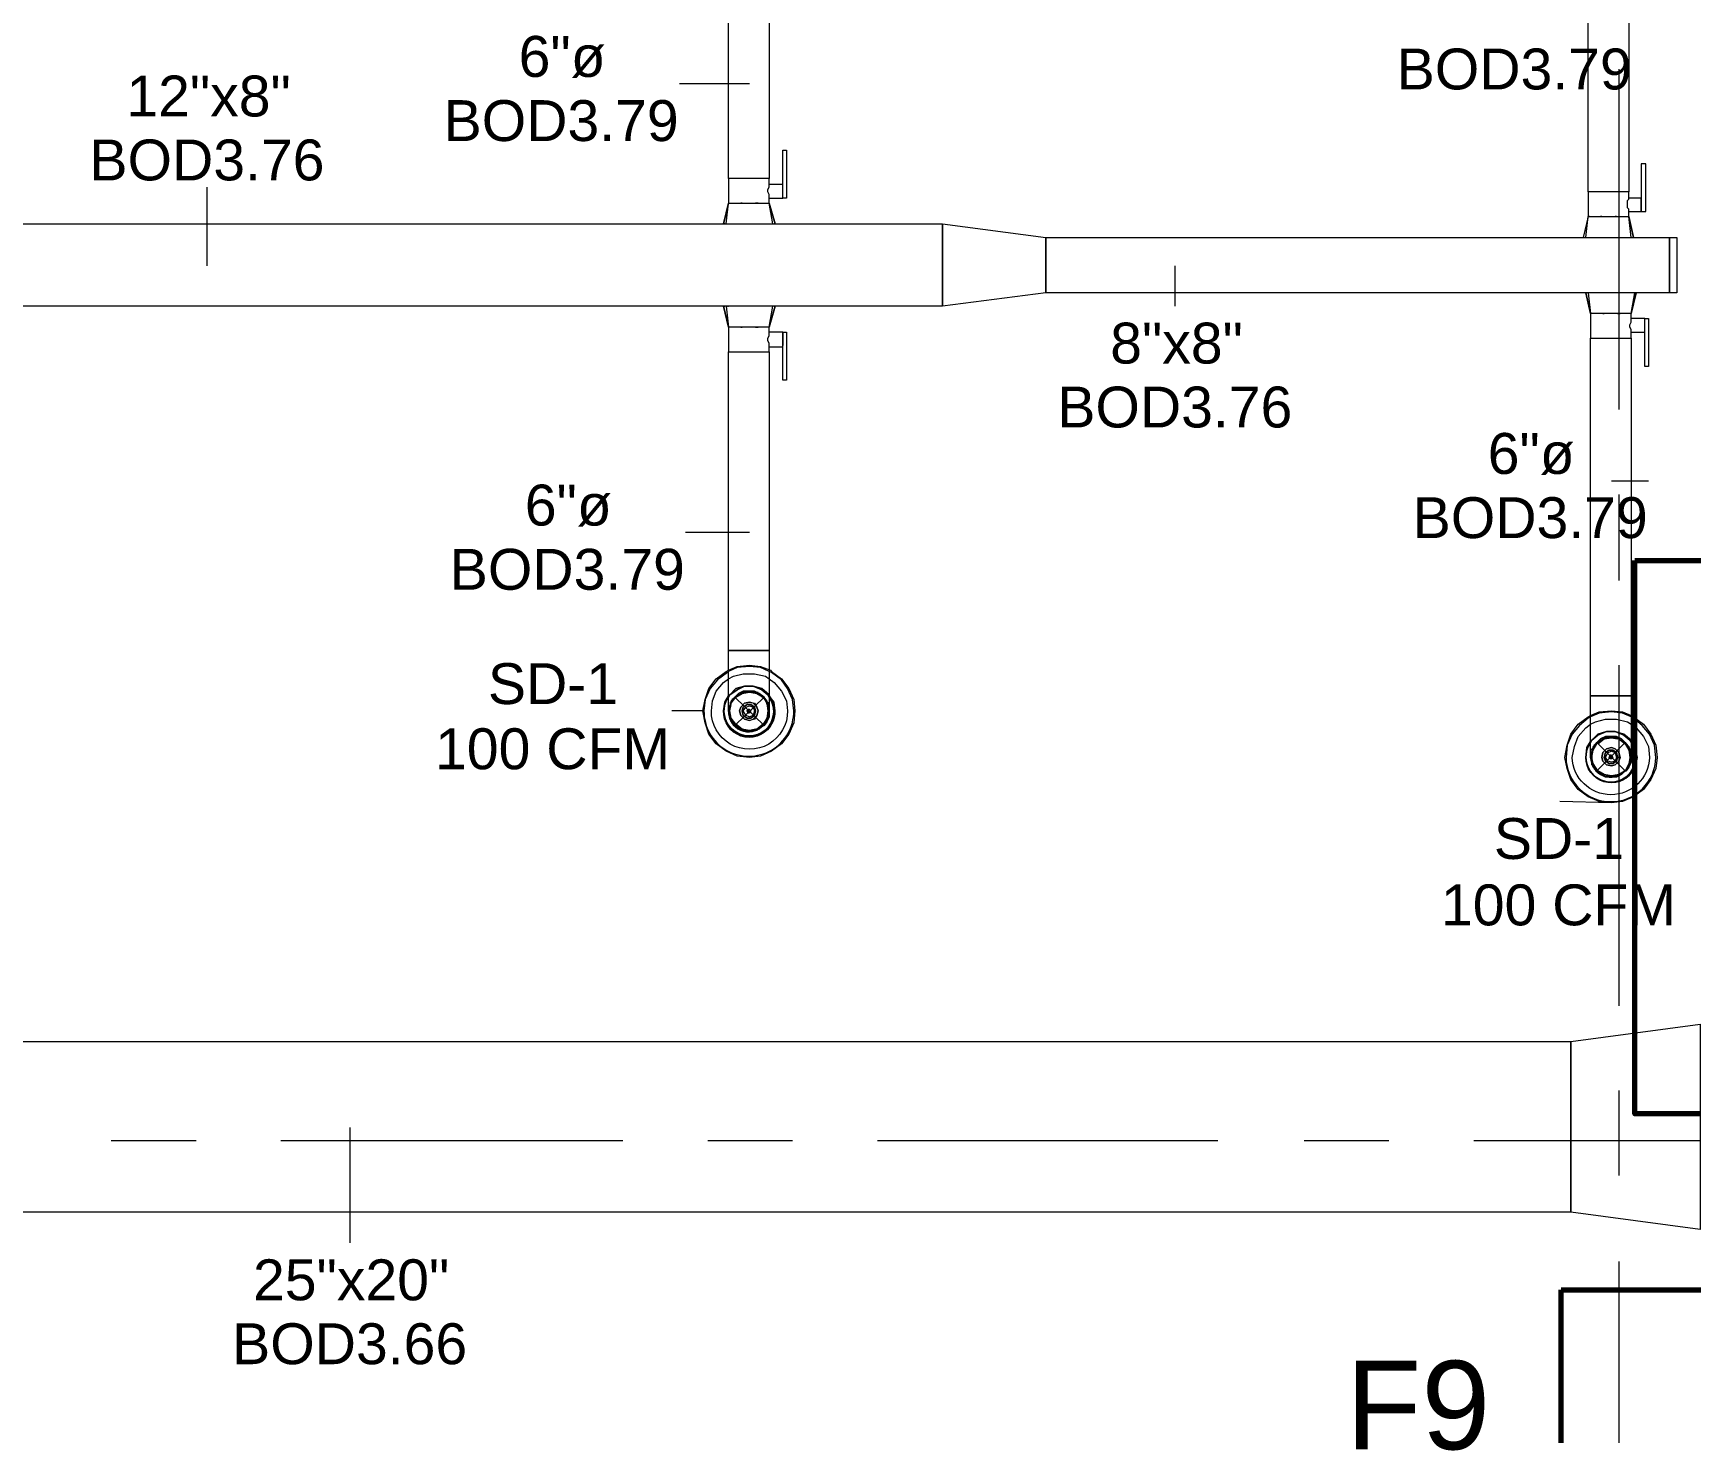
# Model space of a CAD drawing. Header units: metres. Extents: x 29 to 268, y -7 to 151.
# Drawn here: x 68.4 to 74.57, y 14.52 to 19.74 of the extents above; entities that cross this region are included whole.
import ezdxf

# ---------------------------------------------------------------- set-up
doc = ezdxf.new("R2010")
doc.units = ezdxf.units.M
doc.layers.add('HVAC - Ductos', color=5, linetype='Continuous', lineweight=50)
doc.layers.add('PDF2_Geometry', color=7, linetype='Continuous', true_color=0xaaaaaa)
doc.layers.add('PDF2_Text', color=7, linetype='Continuous')
doc.styles.add('PDF Arial-BoldMT-Identity-H', font='arial.ttf')
doc.styles.add('PDF Helvetica', font='')
doc.styles.get('PDF Helvetica').set_extended_font_data('Helvetica')

msp = doc.modelspace()

# ---------------------------------------------------------------- linework, layer by layer
at = {"layer": 'HVAC - Ductos', "lineweight": 0}
for points in [[(71.1397, 20.4603), (71.1397, 19.1953), (71.1306, 19.1953), (71.1214, 19.1953), (71.103, 19.1953), (71.0847, 19.1953), (71.0664, 19.1953), (71.0434, 19.1953), (71.0252, 19.1953), (71.0114, 19.1953), (70.9976, 19.1953), (70.993, 19.1953), (70.9884, 19.1953), (70.9884, 20.4603)], [(74.3435, 20.4603), (74.3435, 19.1449), (74.3343, 19.1449), (74.3206, 19.1449), (74.3068, 19.1449), (74.2885, 19.1449), (74.2655, 19.1449), (74.2472, 19.1449), (74.2289, 19.1449), (74.2152, 19.1449), (74.2014, 19.1449), (74.1922, 19.1449), (74.1922, 20.4603)], [(71.0664, 19.5482), (70.8052, 19.5482)], [(70.9793, 19.0257), (70.9884, 19.1036), (70.993, 19.1036), (70.9976, 19.1036), (71.0114, 19.1036), (71.0252, 19.1036), (71.0434, 19.1036), (71.0664, 19.1036), (71.0847, 19.1036), (71.103, 19.1036), (71.1214, 19.1036), (71.1306, 19.1036), (71.1351, 19.1036), (71.1397, 19.1036), (71.1397, 19.1219), (71.1902, 19.1219), (71.1902, 19.3007), (71.2039, 19.3007), (71.2039, 19.1219), (71.1902, 19.1219)], [(74.1922, 19.0532), (74.1968, 19.0532), (74.2014, 19.0532), (74.2152, 19.0532), (74.2289, 19.0532), (74.2472, 19.0532), (74.2655, 19.0532), (74.2885, 19.0532), (74.3068, 19.0532), (74.3206, 19.0532), (74.3343, 19.0532), (74.3389, 19.0532), (74.3435, 19.0532), (74.3435, 19.0715), (74.3893, 19.0715), (74.4077, 19.0715), (74.4077, 19.2503), (74.3893, 19.2503), (74.3893, 19.0715), (74.3893, 19.0761), (74.3893, 19.0807), (74.3893, 19.0853), (74.3893, 19.0899), (74.3893, 19.099), (74.3893, 19.1036), (74.3893, 19.1128), (74.3893, 19.1174), (74.3893, 19.1219), (74.3435, 19.1219), (74.3435, 19.1449), (74.3343, 19.1449), (74.3206, 19.1449), (74.3068, 19.1449), (74.2885, 19.1449), (74.2655, 19.1449), (74.2472, 19.1449), (74.2289, 19.1449), (74.2152, 19.1449), (74.2014, 19.1449), (74.1922, 19.1449), (74.1922, 19.0532), (74.1968, 19.0532), (74.1922, 19.0532), (74.1739, 18.9753)], [(69.0451, 18.8699), (69.0451, 19.1632)], [(71.1902, 19.1265), (71.1902, 19.1311), (71.1902, 19.1357), (71.1902, 19.1403), (71.1902, 19.1494), (71.1902, 19.154), (71.1902, 19.1632), (71.1902, 19.1678), (71.1902, 19.1724), (71.1397, 19.1724), (71.1397, 19.1953), (71.1306, 19.1953), (71.1214, 19.1953), (71.103, 19.1953), (71.0847, 19.1953), (71.0664, 19.1953), (71.0434, 19.1953), (71.0252, 19.1953), (71.0114, 19.1953), (70.9976, 19.1953), (70.993, 19.1953), (70.9884, 19.1953), (70.9884, 19.1036)], [(71.1397, 19.1219), (71.1397, 19.1265), (71.1397, 19.1311), (71.1397, 19.1357), (71.1351, 19.1449), (71.1351, 19.154), (71.1397, 19.1632), (71.1397, 19.1678), (71.1397, 19.1724)], [(70.9701, 19.0257), (70.9884, 19.1036), (70.9701, 19.0257)], [(70.993, 19.1036), (70.993, 19.1036)], [(70.993, 19.1036), (70.993, 19.1036)], [(71.1397, 19.0257), (71.1489, 19.0257), (71.1534, 19.0257), (71.158, 19.0257), (71.1626, 19.0257), (71.1397, 19.1036), (71.1626, 19.0257), (71.158, 19.0257)], [(71.1534, 19.0257), (71.1397, 19.1036)], [(74.3435, 19.0715), (74.3435, 19.0761), (74.3435, 19.0807), (74.3389, 19.0853), (74.3389, 19.0945), (74.3389, 19.1036), (74.3389, 19.1128), (74.3435, 19.1174), (74.3435, 19.1219)], [(74.1831, 18.9753), (74.1922, 19.0532), (74.1739, 18.9753), (74.1785, 18.9753), (74.1831, 18.9753), (74.1922, 18.9753)], [(74.3618, 18.9753), (74.3435, 19.0532), (74.3618, 18.9753)], [(74.3527, 18.9753), (74.3435, 19.0532)], [(70.9747, 19.0257), (70.9701, 19.0257), (70.9747, 19.0257), (70.9793, 19.0257), (70.9884, 19.0257)], [(70.993, 19.0257), (71.0114, 19.0257), (71.016, 19.0257), (71.0206, 19.0257), (71.0297, 19.0257), (71.0434, 19.0257), (71.048, 19.0257)], [(71.0526, 19.0257), (71.0756, 19.0257), (71.0802, 19.0257), (71.0847, 19.0257), (71.0984, 19.0257), (71.1076, 19.0257), (71.1122, 19.0257), (71.1214, 19.0257), (71.1351, 19.0257)], [(71.786, 19.0257), (72.171, 18.9753)], [(71.786, 18.7186), (71.786, 19.0257)], [(72.171, 18.9753), (72.171, 18.7691)], [(74.1739, 18.9753), (74.1739, 18.9753)], [(74.1877, 18.9753), (74.1877, 18.9753)], [(74.1968, 18.9753), (74.2152, 18.9753)], [(74.2198, 18.9753), (74.2244, 18.9753), (74.2335, 18.9753), (74.2472, 18.9753), (74.2518, 18.9753), (74.2564, 18.9753), (74.2793, 18.9753), (74.2839, 18.9753), (74.2885, 18.9753), (74.3022, 18.9753), (74.3114, 18.9753), (74.316, 18.9753), (74.3206, 18.9753), (74.3389, 18.9753)], [(74.3435, 18.9753), (74.3527, 18.9753), (74.3572, 18.9753), (74.3618, 18.9753)], [(74.3618, 18.9753), (74.3618, 18.9753)], [(72.6522, 18.8699), (72.6522, 18.7186)], [(72.171, 18.7691), (71.786, 18.7186)], [(74.4031, 18.6728), (74.4168, 18.6728), (74.4168, 18.4941), (74.4031, 18.4941), (74.4031, 18.6728), (74.3527, 18.6728), (74.3527, 18.6911), (74.3481, 18.6911), (74.3435, 18.6911), (74.3298, 18.6911), (74.316, 18.6911), (74.2977, 18.6911), (74.2793, 18.6911), (74.2564, 18.6911), (74.2381, 18.6911), (74.2244, 18.6911), (74.2106, 18.6911), (74.206, 18.6911), (74.2014, 18.6911), (74.1831, 18.7691)], [(74.2014, 18.7691), (74.1922, 18.7691), (74.1877, 18.7691), (74.1831, 18.7691), (74.2014, 18.6911)], [(74.1831, 18.7691), (74.1831, 18.7691)], [(74.1922, 18.7691), (74.2014, 18.6911), (74.2014, 18.5994), (74.206, 18.5994), (74.2106, 18.5994), (74.2244, 18.5994), (74.2381, 18.5994), (74.2564, 18.5994), (74.2793, 18.5994), (74.2977, 18.5994), (74.316, 18.5994), (74.3298, 18.5994), (74.3435, 18.5994), (74.3527, 18.5994), (74.3527, 17.2657), (74.3435, 17.2657), (74.3298, 17.2657), (74.316, 17.2657), (74.2977, 17.2657), (74.2793, 17.2657), (74.2564, 17.2657), (74.2381, 17.2657), (74.2244, 17.2657), (74.2106, 17.2657), (74.206, 17.2657), (74.2014, 17.2657), (74.206, 17.2657), (74.2106, 17.2657), (74.2244, 17.2657), (74.2381, 17.2657), (74.2564, 17.2657), (74.2793, 17.2657), (74.2977, 17.2657), (74.316, 17.2657), (74.3298, 17.2657), (74.3435, 17.2657), (74.3527, 17.2657), (74.3527, 17.2336), (74.3527, 17.1786), (74.3527, 17.1327), (74.3527, 17.0915), (74.3527, 17.064), (74.3527, 17.0457), (74.3527, 17.0365), (74.3527, 17.0457), (74.3527, 17.0365), (74.3527, 17.0182), (74.3435, 16.9999), (74.3343, 16.9861), (74.3435, 16.9999), (74.3527, 17.0182), (74.3527, 17.0365)], [(74.3481, 18.7691), (74.3298, 18.7691), (74.3252, 18.7691), (74.3206, 18.7691), (74.3114, 18.7691), (74.2977, 18.7691), (74.2931, 18.7691), (74.2885, 18.7691), (74.2655, 18.7691), (74.261, 18.7691), (74.2564, 18.7691), (74.2427, 18.7691), (74.2335, 18.7691), (74.2289, 18.7691), (74.2244, 18.7691), (74.206, 18.7691)], [(74.371, 18.7691), (74.3664, 18.7691), (74.3618, 18.7691), (74.3527, 18.7691)], [(74.371, 18.7691), (74.3527, 18.6911), (74.371, 18.7691)], [(74.3527, 18.6911), (74.3664, 18.7691)], [(74.371, 18.7691), (74.371, 18.7691)], [(70.9701, 18.7186), (70.9884, 18.6407), (70.9701, 18.7186)], [(70.9839, 18.7186), (70.9884, 18.7186), (70.9793, 18.7186), (70.9884, 18.6407)], [(71.158, 18.7186), (71.1626, 18.7186), (71.1397, 18.6407), (71.1351, 18.6407), (71.1306, 18.6407), (71.1214, 18.6407), (71.103, 18.6407), (71.0847, 18.6407), (71.0664, 18.6407), (71.0434, 18.6407), (71.0252, 18.6407), (71.0114, 18.6407), (70.9976, 18.6407), (70.993, 18.6407), (70.9884, 18.6407), (70.9884, 18.549), (70.993, 18.549), (70.9976, 18.549), (71.0114, 18.549), (71.0252, 18.549), (71.0434, 18.549), (71.0664, 18.549), (71.0847, 18.549), (71.103, 18.549), (71.1214, 18.549), (71.1306, 18.549), (71.1397, 18.549), (71.1397, 17.4353), (71.1306, 17.4353), (71.1214, 17.4353), (71.103, 17.4353), (71.0847, 17.4353), (71.0664, 17.4353), (71.0434, 17.4353), (71.0252, 17.4353), (71.0114, 17.4353), (70.9976, 17.4353), (70.993, 17.4353), (70.9884, 17.4353), (70.993, 17.4353), (70.9976, 17.4353), (71.0114, 17.4353), (71.0252, 17.4353), (71.0434, 17.4353), (71.0664, 17.4353), (71.0847, 17.4353), (71.103, 17.4353), (71.1214, 17.4353), (71.1306, 17.4353), (71.1397, 17.4353), (71.1397, 17.4032), (71.1397, 17.3527), (71.1397, 17.3023), (71.1397, 17.2657), (71.1397, 17.2336), (71.1397, 17.2153), (71.1397, 17.2107), (71.1397, 17.2153), (71.1397, 17.2107), (71.1397, 17.1877), (71.1306, 17.1695), (71.1214, 17.1557), (71.1306, 17.1695), (71.1397, 17.1877), (71.1397, 17.2107)], [(71.048, 18.7186), (71.0434, 18.7186), (71.0297, 18.7186), (71.0206, 18.7186), (71.016, 18.7186), (71.0114, 18.7186), (70.993, 18.7186)], [(71.1351, 18.7186), (71.1214, 18.7186), (71.1122, 18.7186), (71.1076, 18.7186), (71.0984, 18.7186), (71.0847, 18.7186), (71.0802, 18.7186), (71.0756, 18.7186), (71.0526, 18.7186)], [(71.1902, 18.6223), (71.1397, 18.6223), (71.1397, 18.6407), (71.1534, 18.7186)], [(71.1397, 18.6407), (71.1626, 18.7186), (71.158, 18.7186), (71.1534, 18.7186), (71.1489, 18.7186), (71.1397, 18.7186)], [(74.206, 18.6911), (74.206, 18.6911)], [(74.206, 18.6911), (74.206, 18.6911)], [(74.3527, 18.6223), (74.3527, 18.6269), (74.3527, 18.6315), (74.3481, 18.6407), (74.3481, 18.6499), (74.3527, 18.6591), (74.3527, 18.6636), (74.3527, 18.6682), (74.3527, 18.6728)], [(70.993, 18.6407), (70.993, 18.6407)], [(70.993, 18.6407), (70.993, 18.6407)], [(71.1397, 18.5673), (71.1397, 18.5719), (71.1397, 18.5765), (71.1397, 18.5811), (71.1351, 18.5903), (71.1351, 18.5994), (71.1397, 18.6086), (71.1397, 18.6132), (71.1397, 18.6178), (71.1397, 18.6223)], [(71.1902, 18.6178), (71.1902, 18.6132), (71.1902, 18.6086), (71.1902, 18.5994), (71.1902, 18.5949), (71.1902, 18.5903), (71.1902, 18.5811), (71.1902, 18.5765), (71.1902, 18.5719)], [(74.2793, 18.0678), (74.4168, 18.0678)], [(71.0664, 17.8753), (70.828, 17.8753)], [(71.1443, 17.3619), (71.1489, 17.3573), (71.1856, 17.3298), (71.213, 17.2932), (71.2314, 17.2519), (71.236, 17.2107), (71.2314, 17.1649), (71.213, 17.1236), (71.1856, 17.0869), (71.1489, 17.0594), (71.1076, 17.0411), (71.0664, 17.0365), (71.0206, 17.0411), (70.9793, 17.0594), (70.9426, 17.0869), (70.9152, 17.1236), (70.9014, 17.1649), (70.8922, 17.2107), (70.9014, 17.2519), (70.9152, 17.2932), (70.9426, 17.3298), (70.9793, 17.3573), (70.9884, 17.3619)], [(70.9884, 17.3619), (71.0206, 17.3757), (71.0664, 17.3803), (71.1076, 17.3757), (71.1443, 17.3619)], [(71.1397, 17.3573), (71.1076, 17.3711), (71.0664, 17.3757), (71.0206, 17.3711), (70.9884, 17.3573)], [(70.9884, 17.3298), (71.0068, 17.339), (71.0434, 17.3482), (71.0847, 17.3482), (71.126, 17.339), (71.1397, 17.3298)], [(71.1397, 17.2153), (71.1397, 17.229), (71.1306, 17.2473), (71.1214, 17.2611), (71.103, 17.2749), (71.0847, 17.284), (71.0664, 17.284), (71.0434, 17.284), (71.0252, 17.2749), (71.0114, 17.2611), (70.9976, 17.2473), (70.993, 17.229), (70.9884, 17.2153)], [(71.1168, 17.1557), (71.103, 17.1465), (71.0847, 17.1373), (71.0664, 17.1373), (71.048, 17.1373), (71.0297, 17.1465), (71.0114, 17.1557), (71.0022, 17.174), (70.993, 17.1877), (70.993, 17.2107), (70.993, 17.229), (71.0022, 17.2473), (71.0114, 17.2611), (71.0297, 17.2703), (71.048, 17.2795), (71.0664, 17.284), (71.0847, 17.2795), (71.103, 17.2703), (71.1168, 17.2611), (71.1306, 17.2473), (71.1351, 17.229), (71.1397, 17.2107), (71.1351, 17.1877), (71.1306, 17.174), (71.1168, 17.1557), (71.1214, 17.1557)], [(70.993, 17.2382), (70.9976, 17.2427)], [(70.993, 17.2382), (70.993, 17.2382)], [(70.9976, 17.2382), (71.0114, 17.2611), (71.0343, 17.2749)], [(71.0343, 17.2795), (71.0389, 17.2795)], [(71.0343, 17.2795), (71.0343, 17.2795)], [(71.0434, 17.2795), (71.0664, 17.284), (71.0893, 17.2795), (71.0939, 17.2795), (71.0984, 17.2795)], [(71.0939, 17.2749), (71.1168, 17.2611), (71.1306, 17.2382)], [(71.1351, 17.2427), (71.1351, 17.2382), (71.1351, 17.2336), (71.1397, 17.2107), (71.1351, 17.1832)], [(70.8922, 17.2107), (70.7776, 17.2107)], [(70.9976, 17.1832), (70.993, 17.2107), (70.9976, 17.2336)], [(70.9976, 17.1786), (70.993, 17.1786), (70.993, 17.1832)], [(71.0343, 17.1419), (71.0114, 17.1557), (70.9976, 17.1786)], [(71.1306, 17.1786), (71.1168, 17.1557), (71.0939, 17.1419)], [(71.1351, 17.1832), (71.1351, 17.1786)], [(74.3527, 17.1923), (74.3618, 17.1877), (74.3985, 17.1603), (74.426, 17.1236), (74.4443, 17.0823), (74.4489, 17.0365), (74.4443, 16.9953), (74.426, 16.954), (74.3985, 16.9173), (74.3618, 16.8899), (74.3206, 16.8715), (74.2793, 16.8669), (74.2335, 16.8715), (74.1922, 16.8899), (74.1556, 16.9173), (74.1281, 16.954), (74.1143, 16.9953), (74.1052, 17.0365), (74.1143, 17.0823), (74.1281, 17.1236), (74.1556, 17.1603), (74.1922, 17.1877), (74.2014, 17.1923)], [(74.2014, 17.1923), (74.2335, 17.2061), (74.2793, 17.2107), (74.3206, 17.2061), (74.3527, 17.1923)], [(74.3527, 17.1877), (74.3206, 17.2015), (74.2793, 17.2061), (74.2335, 17.2015), (74.2014, 17.1877)], [(74.2014, 17.1603), (74.2198, 17.1695), (74.2564, 17.1786), (74.2977, 17.1786), (74.3389, 17.1695), (74.3527, 17.1603)], [(71.0114, 17.1557), (71.0114, 17.1557)], [(71.0389, 17.1373), (71.0343, 17.1373), (71.0343, 17.1419)], [(71.0893, 17.1419), (71.0664, 17.1373), (71.0389, 17.1419)], [(71.0984, 17.1419), (71.0939, 17.1373), (71.0893, 17.1373)], [(74.2518, 17.1053), (74.2793, 17.1145), (74.2564, 17.1145), (74.2381, 17.1053), (74.2244, 17.0915), (74.2106, 17.0777), (74.206, 17.0594), (74.2014, 17.0457)], [(74.2793, 17.1145), (74.2564, 17.1099), (74.2427, 17.1007), (74.2244, 17.0915), (74.2152, 17.0777), (74.206, 17.0594), (74.206, 17.0365), (74.206, 17.0182), (74.2152, 16.9999), (74.2244, 16.9861), (74.2427, 16.9769), (74.2564, 16.9677), (74.2793, 16.9632), (74.2518, 16.9677)], [(74.3527, 17.0457), (74.3527, 17.0594), (74.3435, 17.0777), (74.3298, 17.0915), (74.316, 17.1053), (74.2977, 17.1145), (74.2793, 17.1145), (74.2977, 17.1099), (74.316, 17.1007), (74.3298, 17.0915), (74.3435, 17.0777), (74.3481, 17.0594), (74.3527, 17.0365), (74.3481, 17.0182), (74.3435, 16.9999), (74.3298, 16.9861)], [(74.2289, 17.0869), (74.2518, 17.1053), (74.2793, 17.1099), (74.3068, 17.1053), (74.3298, 17.0869), (74.3435, 17.064), (74.3481, 17.0365), (74.3435, 17.0136), (74.3298, 16.9861), (74.3068, 16.9723), (74.2793, 16.9677), (74.2518, 16.9723), (74.2289, 16.9861), (74.2106, 17.0136), (74.206, 17.0365), (74.2106, 17.064), (74.2244, 17.0869)], [(74.206, 17.064), (74.206, 17.0686), (74.2106, 17.0686)], [(74.2106, 17.0136), (74.206, 17.0365), (74.2106, 17.064)], [(74.2106, 17.0732), (74.2244, 17.0915), (74.2472, 17.1053), (74.2472, 17.1099), (74.2518, 17.1099)], [(74.2793, 17.1099), (74.3022, 17.1053)], [(74.3022, 17.1099), (74.3068, 17.1099), (74.3114, 17.1053)], [(74.3068, 17.1053), (74.3298, 17.0915), (74.3435, 17.0732)], [(74.3481, 17.0686), (74.3481, 17.064), (74.3527, 17.0365), (74.3481, 17.0136)], [(74.3481, 17.0686), (74.3481, 17.0686)], [(74.2106, 17.009), (74.206, 17.009), (74.206, 17.0136)], [(74.2472, 16.9723), (74.2244, 16.9861), (74.2106, 17.009)], [(74.3435, 17.009), (74.3298, 16.9861), (74.3068, 16.9723)], [(74.3481, 17.0136), (74.3481, 17.009)], [(74.2518, 16.9677), (74.2472, 16.9677), (74.2472, 16.9723)], [(74.2793, 16.9632), (74.2977, 16.9677), (74.316, 16.9769), (74.3298, 16.9861), (74.3343, 16.9861)], [(74.3022, 16.9677), (74.2793, 16.9677)], [(74.2793, 16.9632), (74.2793, 16.9632)], [(74.3114, 16.9723), (74.3068, 16.9677), (74.3022, 16.9677)], [(74.2793, 16.8669), (74.0868, 16.8715)], [(69.5768, 15.6569), (69.5768, 15.2261)]]:
    msp.add_lwpolyline(points, dxfattribs=at)
for points in [[(71.0389, 19.1036), (71.0343, 19.1036)], [(71.0984, 19.1036), (71.0939, 19.1036), (71.0893, 19.1036), (71.0939, 19.1036)], [(74.2427, 19.0532), (74.2381, 19.0532)], [(74.2977, 19.0532), (74.2931, 19.0532)], [(71.786, 18.7186), (67.2942, 18.7186), (67.2942, 19.0257), (71.786, 19.0257)], [(72.171, 18.9753), (74.4948, 18.9753), (74.4948, 18.7691), (72.171, 18.7691)], [(74.5222, 18.9753), (74.5222, 18.7691), (74.4948, 18.7691), (74.4948, 18.9753)], [(70.9747, 18.7186), (70.9701, 18.7186)], [(74.2472, 18.6911), (74.2518, 18.6911)], [(74.3022, 18.6911), (74.3068, 18.6911), (74.3114, 18.6911), (74.3068, 18.6911)], [(71.0343, 18.6407), (71.0389, 18.6407)], [(71.0893, 18.6407), (71.0939, 18.6407), (71.0984, 18.6407), (71.0939, 18.6407)], [(71.2039, 18.4436), (71.1902, 18.4436), (71.1902, 18.6223), (71.2039, 18.6223)], [(70.993, 17.2703), (71.016, 17.2932), (71.048, 17.3023), (71.0802, 17.3023), (71.1122, 17.2932), (71.1397, 17.2703), (71.1397, 17.2657), (71.1397, 17.2703), (71.1122, 17.2932), (71.0802, 17.3023), (71.048, 17.3023), (71.016, 17.2932), (70.993, 17.2703), (70.9884, 17.2657)], [(71.1351, 17.2703), (71.1122, 17.2886), (71.0802, 17.3023), (71.048, 17.3023), (71.0206, 17.2886), (70.993, 17.2703), (70.9884, 17.2611), (70.993, 17.2703), (71.0206, 17.2886), (71.048, 17.3023), (71.0802, 17.3023), (71.1122, 17.2886), (71.1351, 17.2703), (71.1397, 17.2611)], [(70.9884, 17.2657), (70.9747, 17.2427), (70.9701, 17.2107), (70.9747, 17.2427)], [(71.1306, 17.1832), (71.1168, 17.1603), (71.0939, 17.1419), (71.0664, 17.1373), (71.0389, 17.1419), (71.016, 17.1603), (70.9976, 17.1832), (70.993, 17.2107), (70.9976, 17.2382), (71.016, 17.2611), (71.0389, 17.2749), (71.0664, 17.2795), (71.0939, 17.2749), (71.1168, 17.2611), (71.1306, 17.2382), (71.1351, 17.2107)], [(71.0343, 17.2244), (71.0297, 17.2107), (71.0343, 17.2244), (71.048, 17.2382), (71.0664, 17.2427), (71.0847, 17.2382), (71.0939, 17.2244), (71.0984, 17.2107), (71.0939, 17.2244), (71.0802, 17.2382), (71.0664, 17.2427), (71.048, 17.2382)], [(71.0939, 17.1923), (71.0984, 17.2107), (71.0939, 17.1923), (71.0847, 17.1786), (71.0664, 17.174), (71.048, 17.1786), (71.0343, 17.1923), (71.0297, 17.2107), (71.0343, 17.1923), (71.048, 17.1786), (71.0664, 17.174), (71.0802, 17.1786)], [(71.0434, 17.2244), (71.0389, 17.2107), (71.0434, 17.2244), (71.0572, 17.2336), (71.071, 17.2336), (71.0847, 17.2244), (71.0893, 17.2107), (71.0847, 17.2244), (71.071, 17.2336), (71.0572, 17.2336)], [(71.0847, 17.1923), (71.0893, 17.2107), (71.0847, 17.1923), (71.071, 17.1832), (71.0572, 17.1832), (71.0434, 17.1923), (71.0389, 17.2107), (71.0434, 17.1923), (71.0572, 17.1832), (71.071, 17.1832)], [(71.0802, 17.1923), (71.0664, 17.1877), (71.0526, 17.1923), (71.0434, 17.2107), (71.0526, 17.2244), (71.0664, 17.229), (71.0802, 17.2244), (71.0847, 17.2107)], [(71.0664, 17.2061), (71.071, 17.2107), (71.0664, 17.2015), (71.0618, 17.2015), (71.0572, 17.2107), (71.0618, 17.2153), (71.0664, 17.2153), (71.071, 17.2107), (71.0664, 17.2153), (71.0618, 17.2153), (71.0618, 17.2107), (71.0618, 17.2061)], [(74.206, 17.1007), (74.2289, 17.1236), (74.261, 17.1327), (74.2931, 17.1327), (74.3252, 17.1236), (74.3527, 17.1007), (74.3527, 17.0961), (74.3527, 17.1007), (74.3252, 17.1236), (74.2931, 17.1327), (74.261, 17.1327), (74.2289, 17.1236), (74.206, 17.1007), (74.2014, 17.0961)], [(74.3481, 17.1007), (74.3252, 17.119), (74.2931, 17.1327), (74.261, 17.1327), (74.2289, 17.119), (74.206, 17.1007), (74.2014, 17.0915), (74.206, 17.1007), (74.2289, 17.119), (74.261, 17.1327), (74.2931, 17.1327), (74.3252, 17.119), (74.3481, 17.1007), (74.3527, 17.0915)], [(74.2014, 17.0961), (74.1877, 17.0732), (74.1831, 17.0365), (74.1877, 17.0732)], [(74.2472, 17.0548), (74.2427, 17.0365), (74.2472, 17.0548), (74.261, 17.0686), (74.2793, 17.0732), (74.2931, 17.0686), (74.3068, 17.0548), (74.3114, 17.0365), (74.3068, 17.0548), (74.2931, 17.0686), (74.2793, 17.0732), (74.261, 17.0686)], [(74.2564, 17.0548), (74.2518, 17.0365), (74.2564, 17.0548), (74.2701, 17.064), (74.2839, 17.064), (74.2977, 17.0548), (74.3022, 17.0365), (74.2977, 17.0548), (74.2839, 17.064), (74.2701, 17.064)], [(74.2931, 17.0227), (74.2793, 17.0182), (74.2655, 17.0227), (74.2564, 17.0365), (74.2655, 17.0548), (74.2793, 17.0594), (74.2931, 17.0548), (74.2977, 17.0365)], [(74.3068, 17.0227), (74.3114, 17.0365), (74.3068, 17.0227), (74.2931, 17.009), (74.2793, 17.0045), (74.261, 17.009), (74.2472, 17.0227), (74.2427, 17.0365), (74.2472, 17.0227), (74.261, 17.009), (74.2793, 17.0045), (74.2931, 17.009)], [(74.2977, 17.0227), (74.3022, 17.0365), (74.2977, 17.0227), (74.2839, 17.0136), (74.2701, 17.0136), (74.2564, 17.0227), (74.2518, 17.0365), (74.2564, 17.0227), (74.2701, 17.0136), (74.2839, 17.0136)], [(74.2747, 17.0411), (74.2701, 17.0365), (74.2747, 17.0457), (74.2793, 17.0457), (74.2839, 17.0365), (74.2793, 17.0411)], [(74.2793, 17.0319), (74.2839, 17.0365), (74.2793, 17.0319), (74.2747, 17.0319), (74.2701, 17.0365), (74.2747, 17.0319)], [(74.6093, 15.2765), (74.1281, 15.3407), (74.1281, 15.9777), (74.6093, 16.0419)], [(65.2547, 15.9777), (74.1281, 15.9777), (74.1281, 15.3407), (65.2547, 15.3407)]]:
    msp.add_lwpolyline(points, close=True, dxfattribs=at)
for points in [[(74.2014, 17.0365, 0.684846), (74.3298, 16.9861), (74.316, 16.9723), (74.2977, 16.9632), (74.2793, 16.9632), (74.2564, 16.9632), (74.2381, 16.9723), (74.2244, 16.9861), (74.2106, 16.9999), (74.206, 17.0182), (74.2014, 17.0365), (74.2014, 17.0457), (74.2014, 17.0365), (74.2014, 17.0411), (74.2014, 17.0548), (74.2014, 17.0823), (74.2014, 17.119), (74.2014, 17.1649), (74.2014, 17.2153), (74.2014, 17.2657), (74.2014, 18.5994), (74.206, 18.5994), (74.2106, 18.5994), (74.2244, 18.5994), (74.2381, 18.5994), (74.2564, 18.5994), (74.2793, 18.5994), (74.2977, 18.5994), (74.316, 18.5994), (74.3298, 18.5994), (74.3435, 18.5994), (74.3527, 18.5994), (74.3527, 18.6223), (74.4031, 18.6223), (74.4031, 18.6269), (74.4031, 18.6315), (74.4031, 18.6407), (74.4031, 18.6453), (74.4031, 18.6499), (74.4031, 18.6591), (74.4031, 18.6636), (74.4031, 18.6682)], [(70.9884, 17.2107, 0.706044), (71.1168, 17.1557), (71.103, 17.1419), (71.0847, 17.1373), (71.0664, 17.1327), (71.0434, 17.1373), (71.0252, 17.1419), (71.0114, 17.1557), (70.9976, 17.1695), (70.993, 17.1877), (70.9884, 17.2107), (70.9884, 17.2153), (70.9884, 17.2107), (70.9884, 17.2244), (70.9884, 17.2519), (70.9884, 17.2886), (70.9884, 17.3344), (70.9884, 17.3849), (70.9884, 17.4353), (70.9884, 18.549), (70.993, 18.549), (70.9976, 18.549), (71.0114, 18.549), (71.0252, 18.549), (71.0434, 18.549), (71.0664, 18.549), (71.0847, 18.549), (71.103, 18.549), (71.1214, 18.549), (71.1306, 18.549), (71.1397, 18.549), (71.1397, 18.5673), (71.1902, 18.5673)], [(70.9884, 17.3573), (70.9839, 17.3527), (70.9472, 17.3253), (70.9197, 17.2932), (70.9014, 17.2519), (70.8968, 17.2107, 1.013803), (71.2314, 17.2107), (71.2268, 17.2519), (71.2084, 17.2932), (71.1856, 17.3253), (71.1489, 17.3527), (71.1397, 17.3573)], [(71.1397, 17.3298), (71.158, 17.3161), (71.1856, 17.284), (71.2039, 17.2473), (71.2084, 17.2107, -1.013606), (70.9243, 17.2107), (70.9289, 17.2473), (70.9426, 17.284), (70.9701, 17.3161), (70.9884, 17.3298)], [(74.2014, 17.1877), (74.1922, 17.1832), (74.1601, 17.1557), (74.1327, 17.1236), (74.1143, 17.0823), (74.1097, 17.0365, 0.986385), (74.4443, 17.0365), (74.4397, 17.0823), (74.4214, 17.1236), (74.3939, 17.1557), (74.3618, 17.1832), (74.3527, 17.1877)], [(74.3527, 17.1603), (74.371, 17.1465), (74.3985, 17.1145), (74.4168, 17.0777), (74.4214, 17.0365, -0.962793), (74.1327, 17.0365), (74.1418, 17.0777), (74.1556, 17.1145), (74.1831, 17.1465), (74.2014, 17.1603)]]:
    msp.add_lwpolyline(points, format="xyb", dxfattribs=at)
for points in [[(70.9701, 17.2107, 1.388334), (71.1397, 17.2611), (71.1534, 17.2427), (71.158, 17.2107, -1.361257), (70.9884, 17.2611), (70.9747, 17.2427), (70.9701, 17.2107, 1.009985), (71.1626, 17.2107), (71.158, 17.2427), (71.1397, 17.2657, -1.443381)], [(74.1831, 17.0365, 1.353117), (74.3527, 17.0915), (74.3664, 17.0686), (74.371, 17.0365, -1.353117), (74.2014, 17.0915), (74.1877, 17.0686), (74.1831, 17.0365, 0.962198), (74.3756, 17.0365), (74.3664, 17.0732), (74.3527, 17.0961, -1.40732)]]:
    msp.add_lwpolyline(points, format="xyb", close=True, dxfattribs=at)
at = {"layer": 'PDF2_Geometry', "lineweight": 0}
for points in [[(74.3068, 19.6032), (74.3068, 18.3336)], [(74.3068, 18.0173), (74.3068, 17.6965)], [(74.3068, 17.3803), (74.3068, 16.1107)], [(74.3068, 15.7944), (74.3068, 15.4781)], [(69.0038, 15.6065), (68.6876, 15.6065)], [(70.5943, 15.6065), (69.3201, 15.6065)], [(71.2268, 15.6065), (70.9106, 15.6065)], [(72.8126, 15.6065), (71.543, 15.6065)], [(73.4497, 15.6065), (73.1335, 15.6065)], [(75.0356, 15.6065), (73.766, 15.6065)], [(74.3068, 15.1573), (74.3068, 13.8877)]]:
    msp.add_lwpolyline(points, dxfattribs=at)
at = {"layer": 'PDF2_Geometry', "color": 232, "lineweight": 70, "true_color": 0xe91e64}
for points in [[(74.3661, 17.7701), (75.3598, 17.7701), (75.3598, 15.7081), (74.3661, 15.7081)], [(74.0922, 15.0518), (76.0769, 15.0518), (76.0769, 14.0987), (74.0922, 14.0987)]]:
    msp.add_lwpolyline(points, close=True, dxfattribs=at)
at = {"layer": 'PDF2_Geometry', "color": 8, "lineweight": 0, "true_color": 0x808080}
for points in [[(71.126, 17.2519), (71.0893, 17.2795), (71.0434, 17.2795), (71.0022, 17.2519), (70.9884, 17.2107), (71.0022, 17.1649), (71.0434, 17.1373), (71.0893, 17.1373), (71.126, 17.1649), (71.1397, 17.2107)], [(74.3389, 17.0823), (74.3022, 17.1099), (74.2564, 17.1099), (74.2152, 17.0823), (74.2014, 17.0365), (74.2152, 16.9953), (74.2564, 16.9677), (74.3022, 16.9677), (74.3389, 16.9953), (74.3527, 17.0365)]]:
    msp.add_lwpolyline(points, close=True, dxfattribs=at)
for points in [[(71.0114, 17.2611), (71.1214, 17.1557)], [(71.1214, 17.2611), (71.0114, 17.1557)], [(74.2244, 17.0915), (74.3298, 16.9861)], [(74.3298, 17.0915), (74.2244, 16.9861)]]:
    msp.add_lwpolyline(points, dxfattribs=at)

# ---------------------------------------------------------------- texts
at = {"layer": 'PDF2_Text', "lineweight": 0, "char_height": 0.15247, "attachment_point": 4, "style": 'PDF Helvetica'}
for s, insert in [('6"ø', (70.2061, 19.6481)), ('BOD3.79', (73.4787, 19.6023)), ('12"x8"', (68.7439, 19.5015)), ('BOD3.79', (69.9265, 19.4098)), ('BOD3.76', (68.6064, 19.2631)), ('8"x8"', (72.4108, 18.5802)), ('BOD3.76', (72.2137, 18.3418)), ('6"ø', (73.8179, 18.1677)), ('6"ø', (70.229, 17.9752)), ('BOD3.79', (73.5383, 17.9293)), ('BOD3.79', (69.9494, 17.7368)), ('SD-1', (70.0915, 17.3105)), ('100 CFM', (69.8944, 17.0676)), ('SD-1', (73.8408, 16.733)), ('100 CFM', (73.6437, 16.4855)), ('25"x20"', (69.216, 15.0875)), ('BOD3.66', (69.1382, 14.8492))]:
    msp.add_mtext(s, dxfattribs=dict(at, insert=insert))
at = {"layer": 'PDF2_Text', "color": 232, "lineweight": 70, "true_color": 0xe91e64, "insert": (73.2893, 14.6193), "char_height": 0.33001, "attachment_point": 4, "style": 'PDF Arial-BoldMT-Identity-H'}
msp.add_mtext('F9', dxfattribs=at)

doc.saveas('drawing.dxf')
